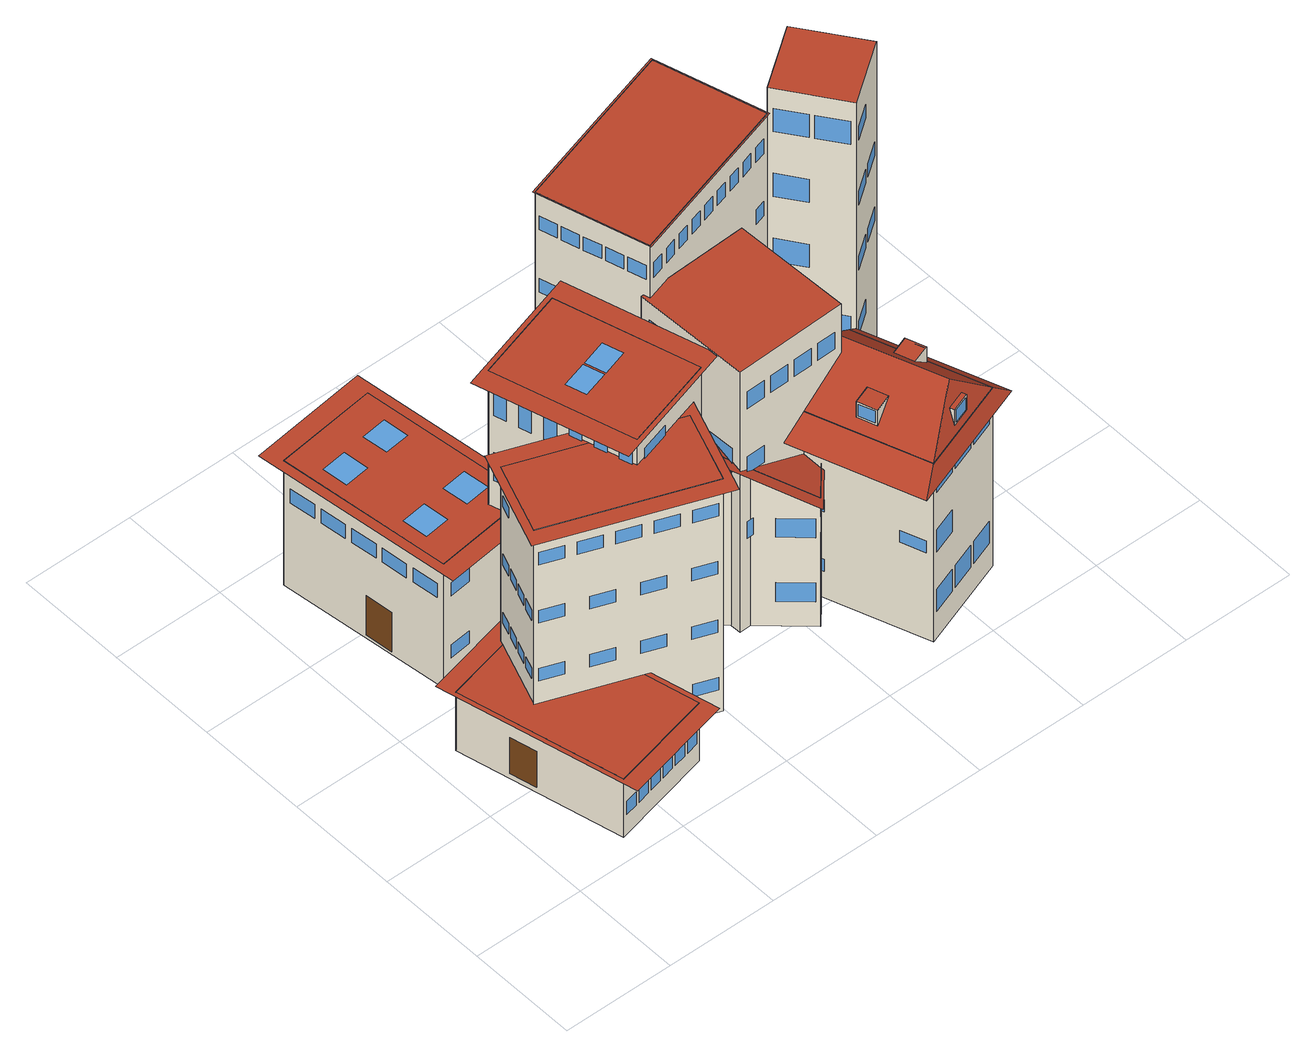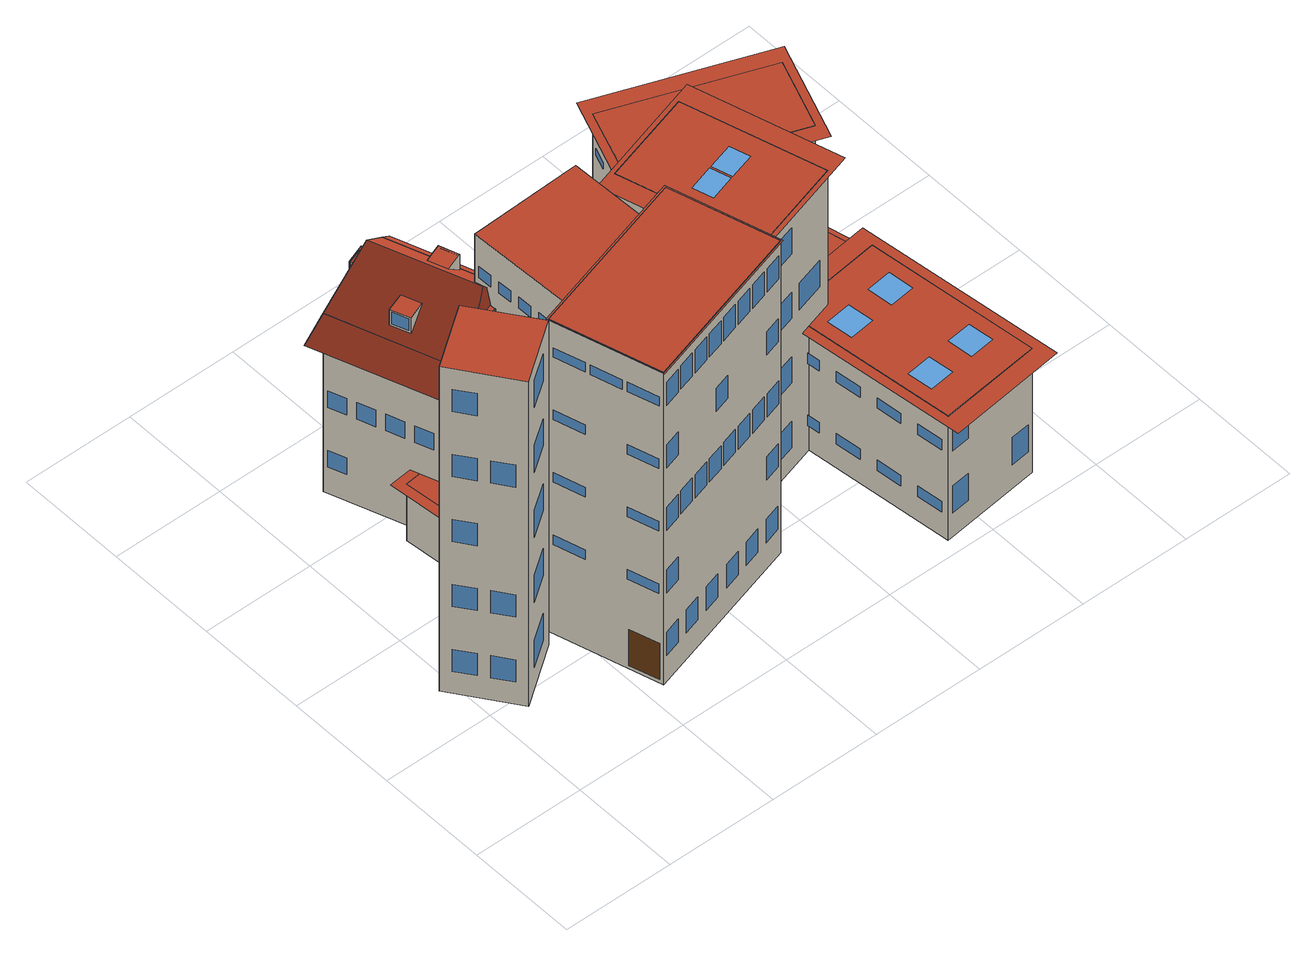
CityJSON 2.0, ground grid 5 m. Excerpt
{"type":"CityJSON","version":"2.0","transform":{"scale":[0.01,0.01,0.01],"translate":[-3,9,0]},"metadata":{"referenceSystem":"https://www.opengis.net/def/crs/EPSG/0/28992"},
"CityObjects":{
"building1":{"type":"Building","attributes":{"roofType":"Flat"},"geometry":[{"type":"MultiSurface","lod":"3","boundaries":[[[0,1,2,3]],[[4,5,6,7]],[[0,3,5,4],[8,9,10,11],[12,13,14,15],[16,17,18,19],[20,21,22,23],[24,25,26,27],[28,29,30,31]],[[8,11,10,9]],[[12,15,14,13]],[[16,19,18,17]],[[20,23,22,21]],[[24,27,26,25]],[[28,31,30,29]],[[3,2,6,5],[32,33,34,35]],[[32,35,34,33]],[[2,1,7,6],[36,37,38,39],[40,41,42,43]],[[36,39,38,37]],[[40,43,42,41]],[[1,0,4,7],[44,45,46,47]],[[44,47,46,45]],[[48,49,50,51],[4,7,6,5]]],"semantics":{"surfaces":[{"type":"GroundSurface"},{"type":"RoofSurface"},{"type":"WallSurface"},{"type":"Window"},{"type":"Door"}],"values":[0,1,2,3,3,3,3,3,3,2,3,2,3,3,2,4,1]}}]},
"building2":{"type":"Building","attributes":{"roofType":"Flat"},"geometry":[{"type":"MultiSurface","lod":"3","boundaries":[[[52,53,54,55]],[[56,57,58,59]],[[52,55,57,56],[60,61,62,63],[64,65,66,67],[68,69,70,71],[72,73,74,75],[76,77,78,79],[80,81,82,83],[84,85,86,87],[88,89,90,91],[92,93,94,95],[96,97,98,99],[100,101,102,103],[104,105,106,107],[108,109,110,111],[112,113,114,115],[116,117,118,119],[120,121,122,123],[124,125,126,127],[128,129,130,131]],[[60,63,62,61]],[[64,67,66,65]],[[68,71,70,69]],[[72,75,74,73]],[[76,79,78,77]],[[80,83,82,81]],[[84,87,86,85]],[[88,91,90,89]],[[92,95,94,93]],[[96,99,98,97]],[[100,103,102,101]],[[104,107,106,105]],[[108,111,110,109]],[[112,115,114,113]],[[116,119,118,117]],[[120,123,122,121]],[[124,127,126,125]],[[128,131,130,129]],[[55,54,58,57],[132,133,134,135],[136,137,138,139],[140,141,142,143],[144,145,146,147],[148,149,150,151],[152,153,154,155]],[[132,135,134,133]],[[136,139,138,137]],[[140,143,142,141]],[[144,147,146,145]],[[148,151,150,149]],[[152,155,154,153]],[[54,53,59,58],[156,157,158,159],[160,161,162,163],[164,165,166,167],[168,169,170,171],[172,173,174,175],[176,177,178,179],[180,181,182,183]],[[156,159,158,157]],[[160,163,162,161]],[[164,167,166,165]],[[168,171,170,169]],[[172,175,174,173]],[[176,179,178,177]],[[180,183,182,181]],[[53,52,56,59],[184,185,186,187],[188,189,190,191],[192,193,194,195],[196,197,198,199],[200,201,202,203],[204,205,206,207],[208,209,210,211],[212,213,214,215],[216,217,218,219],[220,221,222,223]],[[184,187,186,185]],[[188,191,190,189]],[[192,195,194,193]],[[196,199,198,197]],[[200,203,202,201]],[[204,207,206,205]],[[208,211,210,209]],[[212,215,214,213]],[[216,219,218,217]],[[220,223,222,221]],[[224,225,226,227],[56,59,58,57]]],"semantics":{"surfaces":[{"type":"GroundSurface"},{"type":"RoofSurface"},{"type":"WallSurface"},{"type":"Window"},{"type":"Door"}],"values":[0,1,2,3,3,3,3,3,3,3,3,3,3,3,3,3,3,3,3,3,3,2,3,3,3,3,3,3,2,4,3,3,3,3,3,3,2,3,3,3,3,3,3,3,3,3,3,1]}}]},
"building3":{"type":"Building","attributes":{"roofType":"Flat"},"geometry":[{"type":"MultiSurface","lod":"3","boundaries":[[[228,229,230,231]],[[232,233,234,235],[236,237,238,239],[240,241,242,243],[244,245,246,247],[248,249,250,251]],[[236,239,238,237]],[[240,243,242,241]],[[244,247,246,245]],[[248,251,250,249]],[[228,231,233,232],[252,253,254,255],[256,257,258,259]],[[252,255,254,253]],[[256,259,258,257]],[[231,230,234,233],[260,261,262,263],[264,265,266,267],[268,269,270,271],[272,273,274,275],[276,277,278,279],[280,281,282,283],[284,285,286,287],[288,289,290,291]],[[260,263,262,261]],[[264,267,266,265]],[[268,271,270,269]],[[272,275,274,273]],[[276,279,278,277]],[[280,283,282,281]],[[284,287,286,285]],[[288,291,290,289]],[[230,229,235,234],[292,293,294,295],[296,297,298,299],[300,301,302,303]],[[292,295,294,293]],[[296,299,298,297]],[[300,303,302,301]],[[229,228,232,235],[304,305,306,307],[308,309,310,311],[312,313,314,315],[316,317,318,319],[320,321,322,323],[324,325,326,327]],[[304,307,306,305]],[[308,311,310,309]],[[312,315,314,313]],[[316,319,318,317]],[[320,323,322,321]],[[324,327,326,325]],[[328,329,330,331],[232,235,234,233]]],"semantics":{"surfaces":[{"type":"GroundSurface"},{"type":"RoofSurface"},{"type":"Window"},{"type":"WallSurface"},{"type":"Door"}],"values":[0,1,2,2,2,2,3,2,2,3,2,2,2,2,2,2,2,2,3,2,2,2,3,4,2,2,2,2,2,1]}}]},
"building4":{"type":"Building","attributes":{"roofType":"Flat"},"geometry":[{"type":"MultiSurface","lod":"3","boundaries":[[[332,333,334,335]],[[336,337,338,339],[340,341,342,343],[344,345,346,347]],[[340,343,342,341]],[[344,347,346,345]],[[332,335,337,336],[348,349,350,351],[352,353,354,355],[356,357,358,359],[360,361,362,363],[364,365,366,367]],[[348,351,350,349]],[[352,355,354,353]],[[356,359,358,357]],[[360,363,362,361]],[[364,367,366,365]],[[335,334,338,337],[368,369,370,371],[372,373,374,375],[376,377,378,379],[380,381,382,383],[384,385,386,387],[388,389,390,391],[392,393,394,395]],[[368,371,370,369]],[[372,375,374,373]],[[376,379,378,377]],[[380,383,382,381]],[[384,387,386,385]],[[388,391,390,389]],[[392,395,394,393]],[[334,333,339,338],[396,397,398,399],[400,401,402,403],[404,405,406,407],[408,409,410,411],[412,413,414,415]],[[396,399,398,397]],[[400,403,402,401]],[[404,407,406,405]],[[408,411,410,409]],[[412,415,414,413]],[[333,332,336,339],[416,417,418,419],[420,421,422,423],[424,425,426,427],[428,429,430,431],[432,433,434,435],[436,437,438,439],[440,441,442,443],[444,445,446,447],[448,449,450,451],[452,453,454,455],[456,457,458,459],[460,461,462,463],[464,465,466,467],[468,469,470,471]],[[416,419,418,417]],[[420,423,422,421]],[[424,427,426,425]],[[428,431,430,429]],[[432,435,434,433]],[[436,439,438,437]],[[440,443,442,441]],[[444,447,446,445]],[[448,451,450,449]],[[452,455,454,453]],[[456,459,458,457]],[[460,463,462,461]],[[464,467,466,465]],[[468,471,470,469]],[[472,473,474,475],[336,339,338,337]]],"semantics":{"surfaces":[{"type":"GroundSurface"},{"type":"RoofSurface"},{"type":"Window"},{"type":"WallSurface"},{"type":"Door"}],"values":[0,1,2,2,3,2,2,2,2,2,3,4,2,2,2,2,2,2,3,2,2,2,2,2,3,2,2,2,2,2,2,2,2,2,2,2,2,2,2,1]}}]},
"building5":{"type":"Building","attributes":{"roofType":"Gabled"},"geometry":[{"type":"MultiSurface","lod":"3","boundaries":[[[476,477,478,479]],[[480,481,482,483],[484,485,486,487]],[[484,487,486,485]],[[481,480,488,489],[490,491,492,493]],[[490,493,492,491]],[[483,476,479,488,480],[494,495,496,497],[498,499,500,501],[502,503,504,505],[506,507,508,509]],[[494,497,496,495]],[[498,501,500,499]],[[502,505,504,503]],[[506,509,508,507]],[[488,479,478,489],[510,511,512,513],[514,515,516,517]],[[510,513,512,511]],[[514,517,516,515]],[[489,478,477,482,481],[518,519,520,521],[522,523,524,525],[526,527,528,529],[530,531,532,533],[534,535,536,537],[538,539,540,541],[542,543,544,545],[546,547,548,549],[550,551,552,553]],[[518,521,520,519]],[[522,525,524,523]],[[526,529,528,527]],[[530,533,532,531]],[[534,537,536,535]],[[538,541,540,539]],[[542,545,544,543]],[[546,549,548,547]],[[550,553,552,551]],[[482,477,476,483],[554,555,556,557],[558,559,560,561],[562,563,564,565],[566,567,568,569],[570,571,572,573],[574,575,576,577],[578,579,580,581],[582,583,584,585]],[[554,557,556,555]],[[558,561,560,559]],[[562,565,564,563]],[[566,569,568,567]],[[570,573,572,571]],[[574,577,576,575]],[[578,581,580,579]],[[582,585,584,583]],[[480,586,587,588,589,481,489,488]],[[481,589,590,591,586,480,483,482]]],"semantics":{"surfaces":[{"type":"GroundSurface"},{"type":"RoofSurface"},{"type":"Window"},{"type":"WallSurface"},{"type":"Door"}],"values":[0,1,2,1,2,3,2,2,2,2,3,4,2,3,2,2,2,2,2,2,2,2,2,3,2,2,2,2,2,2,2,2,1,1]}}]},
"building6":{"type":"Building","attributes":{"roofType":"Flat"},"geometry":[{"type":"MultiSurface","lod":"3","boundaries":[[[592,593,594,595]],[[596,597,598,599]],[[592,595,597,596],[600,601,602,603],[604,605,606,607],[608,609,610,611],[612,613,614,615],[616,617,618,619],[620,621,622,623],[624,625,626,627],[628,629,630,631],[632,633,634,635]],[[600,603,602,601]],[[604,607,606,605]],[[608,611,610,609]],[[612,615,614,613]],[[616,619,618,617]],[[620,623,622,621]],[[624,627,626,625]],[[628,631,630,629]],[[632,635,634,633]],[[595,594,598,597],[636,637,638,639],[640,641,642,643],[644,645,646,647],[648,649,650,651],[652,653,654,655],[656,657,658,659],[660,661,662,663],[664,665,666,667],[668,669,670,671],[672,673,674,675],[676,677,678,679],[680,681,682,683],[684,685,686,687],[688,689,690,691]],[[636,639,638,637]],[[640,643,642,641]],[[644,647,646,645]],[[648,651,650,649]],[[652,655,654,653]],[[656,659,658,657]],[[660,663,662,661]],[[664,667,666,665]],[[668,671,670,669]],[[672,675,674,673]],[[676,679,678,677]],[[680,683,682,681]],[[684,687,686,685]],[[688,691,690,689]],[[594,593,599,598],[692,693,694,695],[696,697,698,699],[700,701,702,703],[704,705,706,707],[708,709,710,711],[712,713,714,715],[716,717,718,719],[720,721,722,723],[724,725,726,727],[728,729,730,731],[732,733,734,735],[736,737,738,739],[740,741,742,743],[744,745,746,747],[748,749,750,751],[752,753,754,755],[756,757,758,759]],[[692,695,694,693]],[[696,699,698,697]],[[700,703,702,701]],[[704,707,706,705]],[[708,711,710,709]],[[712,715,714,713]],[[716,719,718,717]],[[720,723,722,721]],[[724,727,726,725]],[[728,731,730,729]],[[732,735,734,733]],[[736,739,738,737]],[[740,743,742,741]],[[744,747,746,745]],[[748,751,750,749]],[[752,755,754,753]],[[756,759,758,757]],[[593,592,596,599],[760,761,762,763],[764,765,766,767],[768,769,770,771],[772,773,774,775],[776,777,778,779],[780,781,782,783]],[[760,763,762,761]],[[764,767,766,765]],[[768,771,770,769]],[[772,775,774,773]],[[776,779,778,777]],[[780,783,782,781]]],"semantics":{"surfaces":[{"type":"GroundSurface"},{"type":"RoofSurface"},{"type":"WallSurface"},{"type":"Door"},{"type":"Window"}],"values":[0,1,2,3,4,4,4,4,4,4,4,4,2,4,4,4,4,4,4,4,4,4,4,4,4,4,4,2,4,4,4,4,4,4,4,4,4,4,4,4,4,4,4,4,4,2,4,4,4,4,4,4]}}]},
"building7":{"type":"Building","attributes":{"roofType":"Hipped"},"children":["building7-1","building7-2","building7-3","building7-4"],"geometry":[{"type":"MultiSurface","lod":"3","boundaries":[[[784,785,786,787]],[[788,789,790,791],[792,793,794,795]],[[789,788,796,797],[798,799,800,801]],[[788,791,796],[802,803,804,805]],[[789,797,790],[806,807,808,809]],[[784,787,796,791],[810,811,812,813],[814,815,816,817],[818,819,820,821],[822,823,824,825],[826,827,828,829],[830,831,832,833],[834,835,836,837]],[[810,813,812,811]],[[814,817,816,815]],[[818,821,820,819]],[[822,825,824,823]],[[826,829,828,827]],[[830,833,832,831]],[[834,837,836,835]],[[787,786,797,796],[838,839,840,841],[842,843,844,845],[846,847,848,849],[850,851,852,853],[854,855,856,857],[858,859,860,861],[862,863,864,865],[866,867,868,869],[870,871,872,873],[874,875,876,877],[878,879,880,881]],[[838,841,840,839]],[[842,845,844,843]],[[846,849,848,847]],[[850,853,852,851]],[[854,857,856,855]],[[858,861,860,859]],[[862,865,864,863]],[[866,869,868,867]],[[870,873,872,871]],[[874,877,876,875]],[[878,881,880,879]],[[786,785,790,797],[882,883,884,885],[886,887,888,889],[890,891,892,893],[894,895,896,897],[898,899,900,901]],[[882,885,884,883]],[[886,889,888,887]],[[890,893,892,891]],[[894,897,896,895]],[[898,901,900,899]],[[785,784,791,790],[902,903,904,905],[906,907,908,909],[910,911,912,913],[914,915,916,917],[918,919,920,921]],[[902,905,904,903]],[[906,909,908,907]],[[910,913,912,911]],[[914,917,916,915]],[[918,921,920,919]],[[922,923,796,791]],[[923,924,797,796]],[[925,790,797,924]],[[922,791,790,925]]],"semantics":{"surfaces":[{"type":"GroundSurface"},{"type":"RoofSurface"},{"type":"WallSurface"},{"type":"Window"},{"type":"Door"}],"values":[0,1,1,1,1,2,3,3,3,3,3,3,3,2,3,3,3,3,3,3,3,3,3,3,3,2,4,3,3,3,3,2,3,3,3,3,3,1,1,1,1]}}]},
"building7-1":{"type":"BuildingInstallation","attributes":{"relationToConstruction":"outside"},"parents":["building7"],"geometry":[{"type":"MultiSurface","lod":"3","boundaries":[[[798,801,926]],[[798,926,927,799]],[[927,800,799]],[[926,801,800,927],[928,929,930,931]],[[928,931,930,929]]],"semantics":{"surfaces":[{"type":"WallSurface"},{"type":"RoofSurface"},{"type":"Window"}],"values":[0,1,0,0,2]}}]},
"building7-2":{"type":"BuildingInstallation","attributes":{"relationToConstruction":"outside"},"parents":["building7"],"geometry":[{"type":"MultiSurface","lod":"3","boundaries":[[[792,795,932]],[[792,932,933,793]],[[933,794,793]],[[932,795,794,933],[934,935,936,937]],[[934,937,936,935]]],"semantics":{"surfaces":[{"type":"WallSurface"},{"type":"RoofSurface"},{"type":"Window"}],"values":[0,1,0,0,2]}}]},
"building7-3":{"type":"BuildingInstallation","attributes":{"relationToConstruction":"outside"},"parents":["building7"],"geometry":[{"type":"MultiSurface","lod":"3","boundaries":[[[802,805,938]],[[802,938,939,803]],[[939,804,803]],[[938,805,804,939],[940,941,942,943]],[[940,943,942,941]]],"semantics":{"surfaces":[{"type":"WallSurface"},{"type":"RoofSurface"},{"type":"Window"}],"values":[0,1,0,0,2]}}]},
"building7-4":{"type":"BuildingInstallation","attributes":{"relationToConstruction":"outside"},"parents":["building7"],"geometry":[{"type":"MultiSurface","lod":"3","boundaries":[[[806,809,944]],[[806,944,945,807]],[[945,808,807]],[[944,809,808,945],[946,947,948,949]],[[946,949,948,947]]],"semantics":{"surfaces":[{"type":"WallSurface"},{"type":"RoofSurface"},{"type":"Window"}],"values":[0,1,0,0,2]}}]},
"building8":{"type":"Building","attributes":{"roofType":"Flat"},"geometry":[{"type":"MultiSurface","lod":"3","boundaries":[[[950,951,952,953]],[[954,955,956,957]],[[950,953,955,954],[958,959,960,961],[962,963,964,965],[966,967,968,969],[970,971,972,973],[974,975,976,977],[978,979,980,981],[982,983,984,985],[986,987,988,989],[990,991,992,993],[994,995,996,997],[998,999,1000,1001],[1002,1003,1004,1005],[1006,1007,1008,1009],[1010,1011,1012,1013],[1014,1015,1016,1017],[1018,1019,1020,1021],[1022,1023,1024,1025],[1026,1027,1028,1029],[1030,1031,1032,1033],[1034,1035,1036,1037],[1038,1039,1040,1041],[1042,1043,1044,1045],[1046,1047,1048,1049],[1050,1051,1052,1053],[1054,1055,1056,1057]],[[958,961,960,959]],[[962,965,964,963]],[[966,969,968,967]],[[970,973,972,971]],[[974,977,976,975]],[[978,981,980,979]],[[982,985,984,983]],[[986,989,988,987]],[[990,993,992,991]],[[994,997,996,995]],[[998,1001,1000,999]],[[1002,1005,1004,1003]],[[1006,1009,1008,1007]],[[1010,1013,1012,1011]],[[1014,1017,1016,1015]],[[1018,1021,1020,1019]],[[1022,1025,1024,1023]],[[1026,1029,1028,1027]],[[1030,1033,1032,1031]],[[1034,1037,1036,1035]],[[1038,1041,1040,1039]],[[1042,1045,1044,1043]],[[1046,1049,1048,1047]],[[1050,1053,1052,1051]],[[1054,1057,1056,1055]],[[953,952,956,955],[1058,1059,1060,1061],[1062,1063,1064,1065],[1066,1067,1068,1069],[1070,1071,1072,1073],[1074,1075,1076,1077],[1078,1079,1080,1081],[1082,1083,1084,1085],[1086,1087,1088,1089],[1090,1091,1092,1093],[1094,1095,1096,1097]],[[1058,1061,1060,1059]],[[1062,1065,1064,1063]],[[1066,1069,1068,1067]],[[1070,1073,1072,1071]],[[1074,1077,1076,1075]],[[1078,1081,1080,1079]],[[1082,1085,1084,1083]],[[1086,1089,1088,1087]],[[1090,1093,1092,1091]],[[1094,1097,1096,1095]],[[952,951,957,956],[1098,1099,1100,1101],[1102,1103,1104,1105],[1106,1107,1108,1109],[1110,1111,1112,1113],[1114,1115,1116,1117],[1118,1119,1120,1121],[1122,1123,1124,1125],[1126,1127,1128,1129],[1130,1131,1132,1133],[1134,1135,1136,1137],[1138,1139,1140,1141],[1142,1143,1144,1145],[1146,1147,1148,1149],[1150,1151,1152,1153],[1154,1155,1156,1157],[1158,1159,1160,1161],[1162,1163,1164,1165],[1166,1167,1168,1169],[1170,1171,1172,1173],[1174,1175,1176,1177],[1178,1179,1180,1181],[1182,1183,1184,1185],[1186,1187,1188,1189],[1190,1191,1192,1193],[1194,1195,1196,1197],[1198,1199,1200,1201],[1202,1203,1204,1205]],[[1098,1101,1100,1099]],[[1102,1105,1104,1103]],[[1106,1109,1108,1107]],[[1110,1113,1112,1111]],[[1114,1117,1116,1115]],[[1118,1121,1120,1119]],[[1122,1125,1124,1123]],[[1126,1129,1128,1127]],[[1130,1133,1132,1131]],[[1134,1137,1136,1135]],[[1138,1141,1140,1139]],[[1142,1145,1144,1143]],[[1146,1149,1148,1147]],[[1150,1153,1152,1151]],[[1154,1157,1156,1155]],[[1158,1161,1160,1159]],[[1162,1165,1164,1163]],[[1166,1169,1168,1167]],[[1170,1173,1172,1171]],[[1174,1177,1176,1175]],[[1178,1181,1180,1179]],[[1182,1185,1184,1183]],[[1186,1189,1188,1187]],[[1190,1193,1192,1191]],[[1194,1197,1196,1195]],[[1198,1201,1200,1199]],[[1202,1205,1204,1203]],[[951,950,954,957],[1206,1207,1208,1209],[1210,1211,1212,1213],[1214,1215,1216,1217],[1218,1219,1220,1221],[1222,1223,1224,1225],[1226,1227,1228,1229],[1230,1231,1232,1233],[1234,1235,1236,1237],[1238,1239,1240,1241],[1242,1243,1244,1245],[1246,1247,1248,1249],[1250,1251,1252,1253],[1254,1255,1256,1257],[1258,1259,1260,1261],[1262,1263,1264,1265],[1266,1267,1268,1269],[1270,1271,1272,1273],[1274,1275,1276,1277],[1278,1279,1280,1281],[1282,1283,1284,1285],[1286,1287,1288,1289],[1290,1291,1292,1293]],[[1206,1209,1208,1207]],[[1210,1213,1212,1211]],[[1214,1217,1216,1215]],[[1218,1221,1220,1219]],[[1222,1225,1224,1223]],[[1226,1229,1228,1227]],[[1230,1233,1232,1231]],[[1234,1237,1236,1235]],[[1238,1241,1240,1239]],[[1242,1245,1244,1243]],[[1246,1249,1248,1247]],[[1250,1253,1252,1251]],[[1254,1257,1256,1255]],[[1258,1261,1260,1259]],[[1262,1265,1264,1263]],[[1266,1269,1268,1267]],[[1270,1273,1272,1271]],[[1274,1277,1276,1275]],[[1278,1281,1280,1279]],[[1282,1285,1284,1283]],[[1286,1289,1288,1287]],[[1290,1293,1292,1291]],[[1294,1295,1296,1297],[954,957,956,955]]],"semantics":{"surfaces":[{"type":"GroundSurface"},{"type":"RoofSurface"},{"type":"WallSurface"},{"type":"Window"},{"type":"Door"}],"values":[0,1,2,3,3,3,3,3,3,3,3,3,3,3,3,3,3,3,3,3,3,3,3,3,3,3,3,3,2,4,3,3,3,3,3,3,3,3,3,2,3,3,3,3,3,3,3,3,3,3,3,3,3,3,3,3,3,3,3,3,3,3,3,3,3,3,3,2,3,3,3,3,3,3,3,3,3,3,3,3,3,3,3,3,3,3,3,3,3,3,1]}}]},
"building9":{"type":"Building","attributes":{"roofType":"Flat"},"geometry":[{"type":"MultiSurface","lod":"3","boundaries":[[[1298,1299,1300,1301]],[[1302,1303,1304,1305]],[[1298,1301,1303,1302],[1306,1307,1308,1309],[1310,1311,1312,1313]],[[1306,1309,1308,1307]],[[1310,1313,1312,1311]],[[1301,1300,1304,1303],[1314,1315,1316,1317]],[[1314,1317,1316,1315]],[[1300,1299,1305,1304],[1318,1319,1320,1321],[1322,1323,1324,1325]],[[1318,1321,1320,1319]],[[1322,1325,1324,1323]],[[1299,1298,1302,1305],[1326,1327,1328,1329],[1330,1331,1332,1333]],[[1326,1329,1328,1327]],[[1330,1333,1332,1331]],[[1334,1335,1336,1337],[1302,1305,1304,1303]]],"semantics":{"surfaces":[{"type":"GroundSurface"},{"type":"RoofSurface"},{"type":"WallSurface"},{"type":"Window"},{"type":"Door"}],"values":[0,1,2,3,3,2,4,2,3,3,2,3,3,1]}}]},
"building10":{"type":"Building","attributes":{"roofType":"Flat"},"geometry":[{"type":"MultiSurface","lod":"3","boundaries":[[[1338,1339,1340,1341]],[[1342,1343,1344,1345]],[[1338,1341,1343,1342],[1346,1347,1348,1349],[1350,1351,1352,1353],[1354,1355,1356,1357],[1358,1359,1360,1361],[1362,1363,1364,1365],[1366,1367,1368,1369],[1370,1371,1372,1373]],[[1346,1349,1348,1347]],[[1350,1353,1352,1351]],[[1354,1357,1356,1355]],[[1358,1361,1360,1359]],[[1362,1365,1364,1363]],[[1366,1369,1368,1367]],[[1370,1373,1372,1371]],[[1341,1340,1344,1343],[1374,1375,1376,1377],[1378,1379,1380,1381],[1382,1383,1384,1385],[1386,1387,1388,1389],[1390,1391,1392,1393],[1394,1395,1396,1397],[1398,1399,1400,1401],[1402,1403,1404,1405]],[[1374,1377,1376,1375]],[[1378,1381,1380,1379]],[[1382,1385,1384,1383]],[[1386,1389,1388,1387]],[[1390,1393,1392,1391]],[[1394,1397,1396,1395]],[[1398,1401,1400,1399]],[[1402,1405,1404,1403]],[[1340,1339,1345,1344],[1406,1407,1408,1409],[1410,1411,1412,1413],[1414,1415,1416,1417],[1418,1419,1420,1421],[1422,1423,1424,1425]],[[1406,1409,1408,1407]],[[1410,1413,1412,1411]],[[1414,1417,1416,1415]],[[1418,1421,1420,1419]],[[1422,1425,1424,1423]],[[1339,1338,1342,1345],[1426,1427,1428,1429],[1430,1431,1432,1433],[1434,1435,1436,1437],[1438,1439,1440,1441],[1442,1443,1444,1445],[1446,1447,1448,1449],[1450,1451,1452,1453]],[[1426,1429,1428,1427]],[[1430,1433,1432,1431]],[[1434,1437,1436,1435]],[[1438,1441,1440,1439]],[[1442,1445,1444,1443]],[[1446,1449,1448,1447]],[[1450,1453,1452,1451]]],"semantics":{"surfaces":[{"type":"GroundSurface"},{"type":"RoofSurface"},{"type":"WallSurface"},{"type":"Door"},{"type":"Window"}],"values":[0,1,2,3,4,4,4,4,4,4,2,4,4,4,4,4,4,4,4,2,4,4,4,4,4,2,4,4,4,4,4,4,4]}}]}
},
"vertices":[
[300,100,0],[127,834,0],[587,942,0],[760,209,0],[300,100,308],[760,209,308],[587,942,308],[127,834,308],[318,104,104],[318,104,175],[374,117,175],[374,117,104],[392,122,104],[392,122,175],[448,135,175],[448,135,104],[466,139,104],[466,139,175],[522,152,175],[522,152,104],[540,157,104],[540,157,175],[596,170,175],[596,170,104],[614,174,104],[614,174,175],[670,187,175],[670,187,104],[688,192,104],[688,192,175],[744,205,175],[744,205,104],[754,235,104],[754,235,215],[727,351,215],[727,351,104],[561,936,104],[561,936,177],[478,917,177],[478,917,104],[236,860,104],[236,860,177],[153,840,177],[153,840,104],[182,600,23],[182,600,215],[210,482,215],[210,482,23],[298,21,308],[797,139,308],[589,1021,308],[90,903,308],
[300,600,0],[419,920,0],[1110,662,0],[991,342,0],[300,600,1228],[991,342,1228],[1110,662,1228],[419,920,1228],[318,593,117],[318,593,183],[412,558,183],[412,558,117],[458,541,117],[458,541,183],[553,506,183],[553,506,117],[599,488,117],[599,488,183],[694,453,183],[694,453,117],[739,436,117],[739,436,183],[834,401,183],[834,401,117],[880,384,117],[880,384,183],[975,348,183],[975,348,117],[318,593,424],[318,593,490],[412,558,490],[412,558,424],[504,524,424],[504,524,490],[599,488,490],[599,488,424],[691,454,424],[691,454,490],[785,419,490],[785,419,424],[877,385,424],[877,385,490],[972,349,490],[972,349,424],[318,593,731],[318,593,797],[412,558,797],[412,558,731],[504,524,731],[504,524,797],[599,488,797],[599,488,731],[691,454,731],[691,454,797],[785,419,797],[785,419,731],[877,385,731],[877,385,797],[972,349,797],[972,349,731],[318,593,1038],[318,593,1104],[412,558,1104],[412,558,1038],[458,541,1038],[458,541,1104],[553,506,1104],[553,506,1038],[599,488,1038],[599,488,1104],[694,453,1104],[694,453,1038],[739,436,1038],[739,436,1104],[834,401,1104],[834,401,1038],[880,384,1038],[880,384,1104],[975,348,1104],[975,348,1038],[1000,368,117],[1000,368,150],[1027,441,150],[1027,441,117],[1000,368,424],[1000,368,457],[1027,441,457],[1027,441,424],[1000,368,731],[1000,368,764],[1027,441,764],[1027,441,731],[1037,466,731],[1037,466,764],[1064,539,764],[1064,539,731],[1073,564,731],[1073,564,764],[1101,637,764],[1101,637,731],[1000,368,1038],[1000,368,1071],[1027,441,1071],[1027,441,1038],[1002,702,28],[1002,702,247],[890,744,247],[890,744,28],[1089,669,424],[1089,669,456],[976,712,456],[976,712,424],[821,769,424],[821,769,456],[708,812,456],[708,812,424],[553,870,424],[553,870,456],[440,912,456],[440,912,424],[1089,669,731],[1089,669,763],[976,712,763],[976,712,731],[1089,669,1038],[1089,669,1070],[976,712,1070],[976,712,1038],[553,870,1038],[553,870,1070],[440,912,1070],[440,912,1038],[412,901,117],[412,901,173],[391,844,173],[391,844,117],[412,901,424],[412,901,480],[391,844,480],[391,844,424],[384,826,424],[384,826,480],[363,770,480],[363,770,424],[356,751,424],[356,751,480],[335,695,480],[335,695,424],[328,676,424],[328,676,480],[307,620,480],[307,620,424],[412,901,731],[412,901,787],[391,844,787],[391,844,731],[384,826,731],[384,826,787],[363,770,787],[363,770,731],[356,751,731],[356,751,787],[335,695,787],[335,695,731],[328,676,731],[328,676,787],[307,620,787],[307,620,731],[412,901,1038],[412,901,1094],[391,844,1094],[391,844,1038],[241,545,1228],[999,262,1228],[1169,717,1228],[411,1000,1228],
[300,1100,0],[202,1876,0],[658,1933,0],[755,1157,0],[300,1100,656],[755,1157,656],[658,1933,656],[202,1876,656],[563,1272,656],[548,1387,656],[662,1402,656],[677,1286,656],[344,1245,656],[330,1360,656],[444,1374,656],[458,1259,656],[514,1661,656],[499,1776,656],[613,1790,656],[628,1675,656],[296,1633,656],[281,1748,656],[395,1762,656],[410,1647,656],[341,1105,127],[341,1105,194],[438,1117,194],[438,1117,127],[341,1105,455],[341,1105,522],[438,1117,522],[438,1117,455],[751,1190,127],[751,1190,182],[737,1306,182],[737,1306,127],[726,1388,127],[726,1388,182],[712,1505,182],[712,1505,127],[701,1587,127],[701,1587,182],[687,1703,182],[687,1703,127],[676,1785,127],[676,1785,182],[662,1901,182],[662,1901,127],[751,1190,455],[751,1190,510],[737,1306,510],[737,1306,455],[726,1388,455],[726,1388,510],[712,1505,510],[712,1505,455],[701,1587,455],[701,1587,510],[687,1703,510],[687,1703,455],[676,1785,455],[676,1785,510],[662,1901,510],[662,1901,455],[635,1930,127],[635,1930,270],[550,1920,270],[550,1920,127],[311,1890,127],[311,1890,270],[225,1879,270],[225,1879,127],[635,1930,455],[635,1930,598],[550,1920,598],[550,1920,455],[253,1477,14],[253,1477,224],[268,1351,224],[268,1351,14],[206,1844,455],[206,1844,529],[221,1727,529],[221,1727,455],[225,1695,455],[225,1695,529],[240,1578,529],[240,1578,455],[244,1546,455],[244,1546,529],[259,1429,529],[259,1429,455],[263,1398,455],[263,1398,529],[277,1281,529],[277,1281,455],[281,1249,455],[281,1249,529],[296,1132,529],[296,1132,455],[269,1011,656],[808,1079,656],[689,2022,656],[150,1954,656],
[800,600,0],[620,1219,0],[1035,1340,0],[1215,720,0],[800,600,1364],[1215,720,1364],[1035,1340,1364],[620,1219,1364],[935,927,1364],[909,1017,1364],[1024,1050,1364],[1050,960,1364],[810,890,1364],[784,981,1364],[900,1014,1364],[926,924,1364],[849,614,114],[849,614,247],[983,653,247],[983,653,114],[849,614,455],[849,614,588],[983,653,588],[983,653,455],[1031,667,455],[1031,667,588],[1166,706,588],[1166,706,455],[849,614,796],[849,614,929],[983,653,929],[983,653,796],[849,614,1137],[849,614,1270],[983,653,1270],[983,653,1137],[1146,958,13],[1146,958,208],[1107,1090,208],[1107,1090,13],[1210,737,455],[1210,737,513],[1171,871,513],[1171,871,455],[1079,1189,455],[1079,1189,513],[1040,1324,513],[1040,1324,455],[1210,737,796],[1210,737,854],[1171,871,854],[1171,871,796],[1079,1189,796],[1079,1189,854],[1040,1324,854],[1040,1324,796],[1210,737,1137],[1210,737,1195],[1171,871,1195],[1171,871,1137],[1079,1189,1137],[1079,1189,1195],[1040,1324,1195],[1040,1324,1137],[984,1325,114],[984,1325,253],[853,1287,253],[853,1287,114],[984,1325,455],[984,1325,594],[853,1287,594],[853,1287,455],[984,1325,796],[984,1325,935],[853,1287,935],[853,1287,796],[803,1272,796],[803,1272,935],[671,1234,935],[671,1234,796],[984,1325,1137],[984,1325,1276],[853,1287,1276],[853,1287,1137],[627,1197,114],[627,1197,260],[642,1144,260],[642,1144,114],[702,936,114],[702,936,260],[718,883,260],[718,883,114],[778,675,114],[778,675,260],[794,622,260],[794,622,114],[627,1197,455],[627,1197,601],[642,1144,601],[642,1144,455],[778,675,455],[778,675,601],[794,622,601],[794,622,455],[627,1197,796],[627,1197,942],[642,1144,942],[642,1144,796],[702,936,796],[702,936,942],[718,883,942],[718,883,796],[778,675,796],[778,675,942],[794,622,942],[794,622,796],[627,1197,1137],[627,1197,1283],[642,1144,1283],[642,1144,1137],[657,1093,1137],[657,1093,1283],[672,1040,1283],[672,1040,1137],[687,988,1137],[687,988,1283],[703,935,1283],[703,935,1137],[718,883,1137],[718,883,1283],[733,830,1283],[733,830,1137],[748,779,1137],[748,779,1283],[764,726,1283],[764,726,1137],[778,674,1137],[778,674,1283],[794,621,1283],[794,621,1137],[720,556,1364],[1306,726,1364],[1115,1384,1364],[529,1214,1364],
[800,1100,0],[1195,1536,0],[1934,866,0],[1540,430,0],[1170,765,974],[1565,1201,974],[1195,1536,678],[800,1100,678],[1214,1195,822],[1141,1115,822],[999,1244,708],[1071,1324,708],[1540,430,678],[1934,866,678],[1521,771,822],[1593,851,822],[1736,722,708],[1663,642,708],[813,1088,130],[813,1088,229],[921,991,229],[921,991,130],[1419,539,130],[1419,539,229],[1526,442,229],[1526,442,130],[813,1088,469],[813,1088,568],[921,991,568],[921,991,469],[1419,539,469],[1419,539,568],[1526,442,568],[1526,442,469],[1760,674,15],[1760,674,240],[1837,758,240],[1837,758,15],[1560,452,469],[1560,452,508],[1614,512,508],[1614,512,469],[1919,880,130],[1919,880,257],[1844,948,257],[1844,948,130],[1760,1023,130],[1760,1023,257],[1685,1091,257],[1685,1091,130],[1602,1167,130],[1602,1167,257],[1527,1235,257],[1527,1235,130],[1443,1311,130],[1443,1311,257],[1368,1379,257],[1368,1379,130],[1284,1455,130],[1284,1455,257],[1210,1522,257],[1210,1522,130],[1919,880,469],[1919,880,596],[1844,948,596],[1844,948,469],[1708,1071,469],[1708,1071,596],[1633,1139,596],[1633,1139,469],[1496,1262,469],[1496,1262,596],[1422,1330,596],[1422,1330,469],[1285,1454,469],[1285,1454,596],[1210,1522,596],[1210,1522,469],[1179,1518,130],[1179,1518,161],[1132,1466,161],[1132,1466,130],[1073,1402,130],[1073,1402,161],[1026,1350,161],[1026,1350,130],[968,1285,130],[968,1285,161],[921,1233,161],[921,1233,130],[862,1169,130],[862,1169,161],[815,1117,161],[815,1117,130],[1179,1518,469],[1179,1518,500],[1132,1466,500],[1132,1466,469],[1073,1402,469],[1073,1402,500],[1026,1350,500],[1026,1350,469],[968,1285,469],[968,1285,500],[921,1233,500],[921,1233,469],[862,1169,469],[862,1169,500],[815,1117,500],[815,1117,469],[1136,728,974],[1514,385,672],[1976,895,672],[1598,1238,974],[1220,1580,672],[758,1070,672],
[1300,600,0],[1280,1128,0],[1785,1147,0],[1805,619,0],[1300,600,1372],[1805,619,1372],[1785,1147,1372],[1280,1128,1372],[1392,604,28],[1392,604,252],[1521,608,252],[1521,608,28],[1334,601,471],[1334,601,560],[1418,604,560],[1418,604,471],[1510,608,471],[1510,608,560],[1594,611,560],[1594,611,471],[1686,614,471],[1686,614,560],[1770,618,560],[1770,618,471],[1334,601,814],[1334,601,903],[1418,604,903],[1418,604,814],[1334,601,1157],[1334,601,1246],[1418,604,1246],[1418,604,1157],[1452,606,1157],[1452,606,1246],[1536,609,1246],[1536,609,1157],[1570,610,1157],[1570,610,1246],[1654,613,1246],[1654,613,1157],[1688,615,1157],[1688,615,1246],[1772,618,1246],[1772,618,1157],[1804,640,128],[1804,640,187],[1802,704,187],[1802,704,128],[1804,640,471],[1804,640,530],[1802,704,530],[1802,704,471],[1788,1062,471],[1788,1062,530],[1786,1126,530],[1786,1126,471],[1804,640,814],[1804,640,873],[1802,704,873],[1802,704,814],[1801,724,814],[1801,724,873],[1798,788,873],[1798,788,814],[1798,808,814],[1798,808,873],[1795,872,873],[1795,872,814],[1794,892,814],[1794,892,873],[1792,956,873],[1792,956,814],[1791,976,814],[1791,976,873],[1789,1040,873],[1789,1040,814],[1788,1060,814],[1788,1060,873],[1786,1124,873],[1786,1124,814],[1804,640,1157],[1804,640,1216],[1802,704,1216],[1802,704,1157],[1800,746,1157],[1800,746,1216],[1798,810,1216],[1798,810,1157],[1796,852,1157],[1796,852,1216],[1794,916,1216],[1794,916,1157],[1792,958,1157],[1792,958,1216],[1790,1022,1216],[1790,1022,1157],[1788,1064,1157],[1788,1064,1216],[1786,1128,1216],[1786,1128,1157],[1766,1146,128],[1766,1146,251],[1704,1143,251],[1704,1143,128],[1563,1138,128],[1563,1138,251],[1501,1136,251],[1501,1136,128],[1360,1131,128],[1360,1131,251],[1298,1128,251],[1298,1128,128],[1766,1146,471],[1766,1146,594],[1704,1143,594],[1704,1143,471],[1665,1142,471],[1665,1142,594],[1603,1140,594],[1603,1140,471],[1564,1138,471],[1564,1138,594],[1502,1136,594],[1502,1136,471],[1463,1134,471],[1463,1134,594],[1401,1132,594],[1401,1132,471],[1362,1131,471],[1362,1131,594],[1300,1128,594],[1300,1128,471],[1766,1146,814],[1766,1146,937],[1704,1143,937],[1704,1143,814],[1563,1138,814],[1563,1138,937],[1501,1136,937],[1501,1136,814],[1360,1131,814],[1360,1131,937],[1298,1128,937],[1298,1128,814],[1766,1146,1157],[1766,1146,1280],[1704,1143,1280],[1704,1143,1157],[1685,1143,1157],[1685,1143,1280],[1623,1140,1280],[1623,1140,1157],[1604,1140,1157],[1604,1140,1280],[1542,1138,1280],[1542,1138,1157],[1523,1137,1157],[1523,1137,1280],[1461,1134,1280],[1461,1134,1157],[1442,1134,1157],[1442,1134,1280],[1380,1131,1280],[1380,1131,1157],[1361,1131,1157],[1361,1131,1280],[1299,1128,1280],[1299,1128,1157],[1282,1084,128],[1282,1084,252],[1286,966,252],[1286,966,128],[1282,1084,471],[1282,1084,595],[1286,966,595],[1286,966,471],[1282,1084,814],[1282,1084,938],[1286,966,938],[1286,966,814],[1288,923,814],[1288,923,938],[1292,805,938],[1292,805,814],[1294,762,814],[1294,762,938],[1298,644,938],[1298,644,814],[1282,1084,1157],[1282,1084,1281],[1286,966,1281],[1286,966,1157],
[1800,100,0],[1597,665,0],[2012,813,0],[2214,248,0],[1988,229,1158],[1824,684,1158],[1597,665,942],[1800,100,942],[1797,465,1060],[1827,381,1060],[1748,352,978],[1718,437,978],[2214,248,942],[2012,813,942],[2015,448,1060],[1985,533,1060],[2063,561,978],[2094,476,978],[1954,189,1060],[2039,219,1060],[2046,199,978],[1962,168,978],[1858,724,1060],[1773,694,1060],[1765,715,978],[1850,745,978],[1822,108,140],[1822,108,255],[1931,147,255],[1931,147,140],[1953,155,140],[1953,155,255],[2062,194,255],[2062,194,140],[2083,202,140],[2083,202,255],[2192,241,255],[2192,241,140],[1822,108,454],[1822,108,569],[1931,147,569],[1931,147,454],[1822,108,768],[1822,108,883],[1931,147,883],[1931,147,768],[1953,155,768],[1953,155,883],[2062,194,883],[2062,194,768],[2083,202,768],[2083,202,883],[2192,241,883],[2192,241,768],[2208,266,140],[2208,266,228],[2181,340,228],[2181,340,140],[2208,266,454],[2208,266,542],[2181,340,542],[2181,340,454],[2167,379,454],[2167,379,542],[2141,454,542],[2141,454,454],[2126,493,454],[2126,493,542],[2100,568,542],[2100,568,454],[2086,607,454],[2086,607,542],[2059,682,542],[2059,682,454],[2045,721,454],[2045,721,542],[2018,795,542],[2018,795,454],[2208,266,768],[2208,266,856],[2181,340,856],[2181,340,768],[2167,379,768],[2167,379,856],[2141,454,856],[2141,454,768],[2126,493,768],[2126,493,856],[2100,568,856],[2100,568,768],[2086,607,768],[2086,607,856],[2059,682,856],[2059,682,768],[2045,721,768],[2045,721,856],[2018,795,856],[2018,795,768],[1951,792,22],[1951,792,232],[1828,748,232],[1828,748,22],[1993,807,454],[1993,807,529],[1880,766,529],[1880,766,454],[1993,807,768],[1993,807,843],[1880,766,843],[1880,766,768],[1861,759,768],[1861,759,843],[1748,719,843],[1748,719,768],[1729,712,768],[1729,712,843],[1616,672,843],[1616,672,768],[1608,635,140],[1608,635,203],[1645,531,203],[1645,531,140],[1608,635,454],[1608,635,517],[1645,531,517],[1645,531,454],[1752,234,454],[1752,234,517],[1789,130,517],[1789,130,454],[1608,635,768],[1608,635,831],[1645,531,831],[1645,531,768],[1752,234,768],[1752,234,831],[1789,130,831],[1789,130,768],[1717,43,847],[2314,257,847],[2094,870,847],[1498,656,847],
[2094,476,1060],[2063,561,1060],[2090,486,1050],[2067,552,1050],[2067,552,988],[2090,486,988],
[1718,437,1060],[1748,352,1060],[1721,428,1050],[1745,362,1050],[1745,362,988],[1721,428,988],
[1962,168,1060],[2046,199,1060],[1971,172,1050],[2037,195,1050],[2037,195,988],[1971,172,988],
[1850,745,1060],[1765,715,1060],[1841,742,1050],[1775,718,1050],[1775,718,988],[1841,742,988],
[1300,1100,0],[1161,1579,0],[1920,1800,0],[2059,1320,0],[1300,1100,1650],[2059,1320,1650],[1920,1800,1650],[1161,1579,1650],[1323,1107,140],[1323,1107,217],[1374,1122,217],[1374,1122,140],[1654,1203,140],[1654,1203,217],[1705,1218,217],[1705,1218,140],[1986,1299,140],[1986,1299,217],[2037,1314,217],[2037,1314,140],[1323,1107,470],[1323,1107,547],[1374,1122,547],[1374,1122,470],[1985,1299,470],[1985,1299,547],[2036,1314,547],[2036,1314,470],[1323,1107,800],[1323,1107,877],[1374,1122,877],[1374,1122,800],[1417,1134,800],[1417,1134,877],[1468,1149,877],[1468,1149,800],[1511,1161,800],[1511,1161,877],[1562,1176,877],[1562,1176,800],[1605,1189,800],[1605,1189,877],[1656,1203,877],[1656,1203,800],[1700,1216,800],[1700,1216,877],[1750,1231,877],[1750,1231,800],[1794,1243,800],[1794,1243,877],[1844,1258,877],[1844,1258,800],[1888,1271,800],[1888,1271,877],[1939,1285,877],[1939,1285,800],[1982,1298,800],[1982,1298,877],[2033,1313,877],[2033,1313,800],[1323,1107,1130],[1323,1107,1207],[1374,1122,1207],[1374,1122,1130],[1654,1203,1130],[1654,1203,1207],[1705,1218,1207],[1705,1218,1130],[1986,1299,1130],[1986,1299,1207],[2037,1314,1207],[2037,1314,1130],[1323,1107,1460],[1323,1107,1537],[1374,1122,1537],[1374,1122,1460],[1406,1131,1460],[1406,1131,1537],[1456,1145,1537],[1456,1145,1460],[1488,1155,1460],[1488,1155,1537],[1539,1169,1537],[1539,1169,1460],[1571,1179,1460],[1571,1179,1537],[1622,1193,1537],[1622,1193,1460],[1653,1203,1460],[1653,1203,1537],[1704,1217,1537],[1704,1217,1460],[1736,1227,1460],[1736,1227,1537],[1787,1241,1537],[1787,1241,1460],[1819,1251,1460],[1819,1251,1537],[1870,1265,1537],[1870,1265,1460],[1901,1274,1460],[1901,1274,1537],[1952,1289,1537],[1952,1289,1460],[1984,1298,1460],[1984,1298,1537],[2035,1313,1537],[2035,1313,1460],[1962,1654,17],[1962,1654,207],[1924,1782,207],[1924,1782,17],[2053,1340,470],[2053,1340,520],[2014,1473,520],[2014,1473,470],[1964,1647,470],[1964,1647,520],[1925,1779,520],[1925,1779,470],[2053,1340,800],[2053,1340,850],[2014,1473,850],[2014,1473,800],[1964,1647,800],[1964,1647,850],[1925,1779,850],[1925,1779,800],[2053,1340,1130],[2053,1340,1180],[2014,1473,1180],[2014,1473,1130],[1964,1647,1130],[1964,1647,1180],[1925,1779,1180],[1925,1779,1130],[2053,1340,1460],[2053,1340,1510],[2014,1473,1510],[2014,1473,1460],[2008,1494,1460],[2008,1494,1510],[1970,1627,1510],[1970,1627,1460],[1964,1648,1460],[1964,1648,1510],[1925,1780,1510],[1925,1780,1460],[1902,1795,140],[1902,1795,262],[1827,1773,262],[1827,1773,140],[1773,1757,140],[1773,1757,262],[1698,1735,262],[1698,1735,140],[1643,1719,140],[1643,1719,262],[1568,1697,262],[1568,1697,140],[1513,1682,140],[1513,1682,262],[1438,1660,262],[1438,1660,140],[1384,1644,140],[1384,1644,262],[1309,1622,262],[1309,1622,140],[1254,1606,140],[1254,1606,262],[1179,1584,262],[1179,1584,140],[1902,1795,470],[1902,1795,592],[1827,1773,592],[1827,1773,470],[1253,1606,470],[1253,1606,592],[1178,1584,592],[1178,1584,470],[1902,1795,800],[1902,1795,922],[1827,1773,922],[1827,1773,800],[1809,1767,800],[1809,1767,922],[1734,1746,922],[1734,1746,800],[1716,1740,800],[1716,1740,922],[1641,1719,922],[1641,1719,800],[1623,1713,800],[1623,1713,922],[1548,1692,922],[1548,1692,800],[1530,1686,800],[1530,1686,922],[1455,1664,922],[1455,1664,800],[1436,1659,800],[1436,1659,922],[1362,1638,922],[1362,1638,800],[1343,1632,800],[1343,1632,922],[1268,1610,922],[1268,1610,800],[1250,1605,800],[1250,1605,922],[1175,1583,922],[1175,1583,800],[1902,1795,1130],[1902,1795,1252],[1827,1773,1252],[1827,1773,1130],[1578,1700,1130],[1578,1700,1252],[1503,1678,1252],[1503,1678,1130],[1253,1606,1130],[1253,1606,1252],[1178,1584,1252],[1178,1584,1130],[1902,1795,1460],[1902,1795,1582],[1827,1773,1582],[1827,1773,1460],[1809,1767,1460],[1809,1767,1582],[1734,1746,1582],[1734,1746,1460],[1716,1740,1460],[1716,1740,1582],[1641,1719,1582],[1641,1719,1460],[1623,1713,1460],[1623,1713,1582],[1548,1692,1582],[1548,1692,1460],[1530,1686,1460],[1530,1686,1582],[1455,1664,1582],[1455,1664,1460],[1436,1659,1460],[1436,1659,1582],[1362,1638,1582],[1362,1638,1460],[1343,1632,1460],[1343,1632,1582],[1268,1610,1582],[1268,1610,1460],[1250,1605,1460],[1250,1605,1582],[1175,1583,1582],[1175,1583,1460],[1166,1563,140],[1166,1563,212],[1188,1487,212],[1188,1487,140],[1219,1378,140],[1219,1378,212],[1241,1302,212],[1241,1302,140],[1273,1192,140],[1273,1192,212],[1295,1116,212],[1295,1116,140],[1166,1563,470],[1166,1563,542],[1188,1487,542],[1188,1487,470],[1192,1471,470],[1192,1471,542],[1214,1395,542],[1214,1395,470],[1219,1378,470],[1219,1378,542],[1241,1303,542],[1241,1303,470],[1246,1286,470],[1246,1286,542],[1268,1210,542],[1268,1210,470],[1273,1194,470],[1273,1194,542],[1295,1118,542],[1295,1118,470],[1166,1563,800],[1166,1563,872],[1188,1487,872],[1188,1487,800],[1192,1471,800],[1192,1471,872],[1214,1395,872],[1214,1395,800],[1219,1378,800],[1219,1378,872],[1241,1303,872],[1241,1303,800],[1246,1286,800],[1246,1286,872],[1268,1210,872],[1268,1210,800],[1273,1194,800],[1273,1194,872],[1295,1118,872],[1295,1118,800],[1166,1563,1130],[1166,1563,1202],[1188,1487,1202],[1188,1487,1130],[1202,1439,1130],[1202,1439,1202],[1224,1363,1202],[1224,1363,1130],[1238,1315,1130],[1238,1315,1202],[1260,1239,1202],[1260,1239,1130],[1274,1191,1130],[1274,1191,1202],[1295,1115,1202],[1295,1115,1130],[1166,1563,1460],[1166,1563,1532],[1188,1487,1532],[1188,1487,1460],[1192,1471,1460],[1192,1471,1532],[1214,1395,1532],[1214,1395,1460],[1219,1378,1460],[1219,1378,1532],[1241,1303,1532],[1241,1303,1460],[1246,1286,1460],[1246,1286,1532],[1268,1210,1532],[1268,1210,1460],[1273,1194,1460],[1273,1194,1532],[1295,1118,1532],[1295,1118,1460],[1297,1092,1650],[2065,1315,1650],[1922,1808,1650],[1154,1584,1650],
[1800,600,0],[1750,1092,0],[2098,1127,0],[2148,635,0],[1800,600,301],[2148,635,301],[2098,1127,301],[1750,1092,301],[1837,604,115],[1837,604,259],[1955,616,259],[1955,616,115],[1993,620,115],[1993,620,259],[2111,632,259],[2111,632,115],[2124,875,24],[2124,875,253],[2110,1016,253],[2110,1016,24],[2063,1123,115],[2063,1123,191],[1941,1111,191],[1941,1111,115],[1907,1108,115],[1907,1108,191],[1785,1095,191],[1785,1095,115],[1752,1068,115],[1752,1068,166],[1766,935,166],[1766,935,115],[1784,756,115],[1784,756,166],[1798,624,166],[1798,624,115],[1760,558,301],[2196,602,301],[2138,1169,301],[1702,1125,301],
[2300,1100,0],[2104,1373,0],[2362,1558,0],[2558,1285,0],[2300,1100,1715],[2558,1285,1715],[2362,1558,1715],[2104,1373,1715],[2322,1116,13],[2322,1116,205],[2424,1189,205],[2424,1189,13],[2324,1118,459],[2324,1118,529],[2417,1184,529],[2417,1184,459],[2324,1118,802],[2324,1118,872],[2417,1184,872],[2417,1184,802],[2441,1201,802],[2441,1201,872],[2533,1267,872],[2533,1267,802],[2324,1118,1145],[2324,1118,1215],[2417,1184,1215],[2417,1184,1145],[2441,1201,1145],[2441,1201,1215],[2533,1267,1215],[2533,1267,1145],[2324,1118,1488],[2324,1118,1558],[2417,1184,1558],[2417,1184,1488],[2529,1325,116],[2529,1325,233],[2474,1401,233],[2474,1401,116],[2445,1441,116],[2445,1441,233],[2391,1517,233],[2391,1517,116],[2529,1325,459],[2529,1325,576],[2474,1401,576],[2474,1401,459],[2445,1441,459],[2445,1441,576],[2391,1517,576],[2391,1517,459],[2529,1325,802],[2529,1325,919],[2474,1401,919],[2474,1401,802],[2529,1325,1145],[2529,1325,1262],[2474,1401,1262],[2474,1401,1145],[2445,1441,1145],[2445,1441,1262],[2391,1517,1262],[2391,1517,1145],[2529,1325,1488],[2529,1325,1605],[2474,1401,1605],[2474,1401,1488],[2290,1506,116],[2290,1506,258],[2177,1425,258],[2177,1425,116],[2290,1506,459],[2290,1506,601],[2177,1425,601],[2177,1425,459],[2290,1506,802],[2290,1506,944],[2177,1425,944],[2177,1425,802],[2290,1506,1145],[2290,1506,1287],[2177,1425,1287],[2177,1425,1145],[2290,1506,1488],[2290,1506,1630],[2177,1425,1630],[2177,1425,1488],[2118,1355,116],[2118,1355,238],[2196,1246,238],[2196,1246,116],[2118,1355,459],[2118,1355,581],[2196,1246,581],[2196,1246,459],[2209,1228,459],[2209,1228,581],[2287,1119,581],[2287,1119,459],[2118,1355,802],[2118,1355,924],[2196,1246,924],[2196,1246,802],[2118,1355,1145],[2118,1355,1267],[2196,1246,1267],[2196,1246,1145],[2118,1355,1488],[2118,1355,1610],[2196,1246,1610],[2196,1246,1488],[2209,1228,1488],[2209,1228,1610],[2287,1119,1610],[2287,1119,1488]
]}
